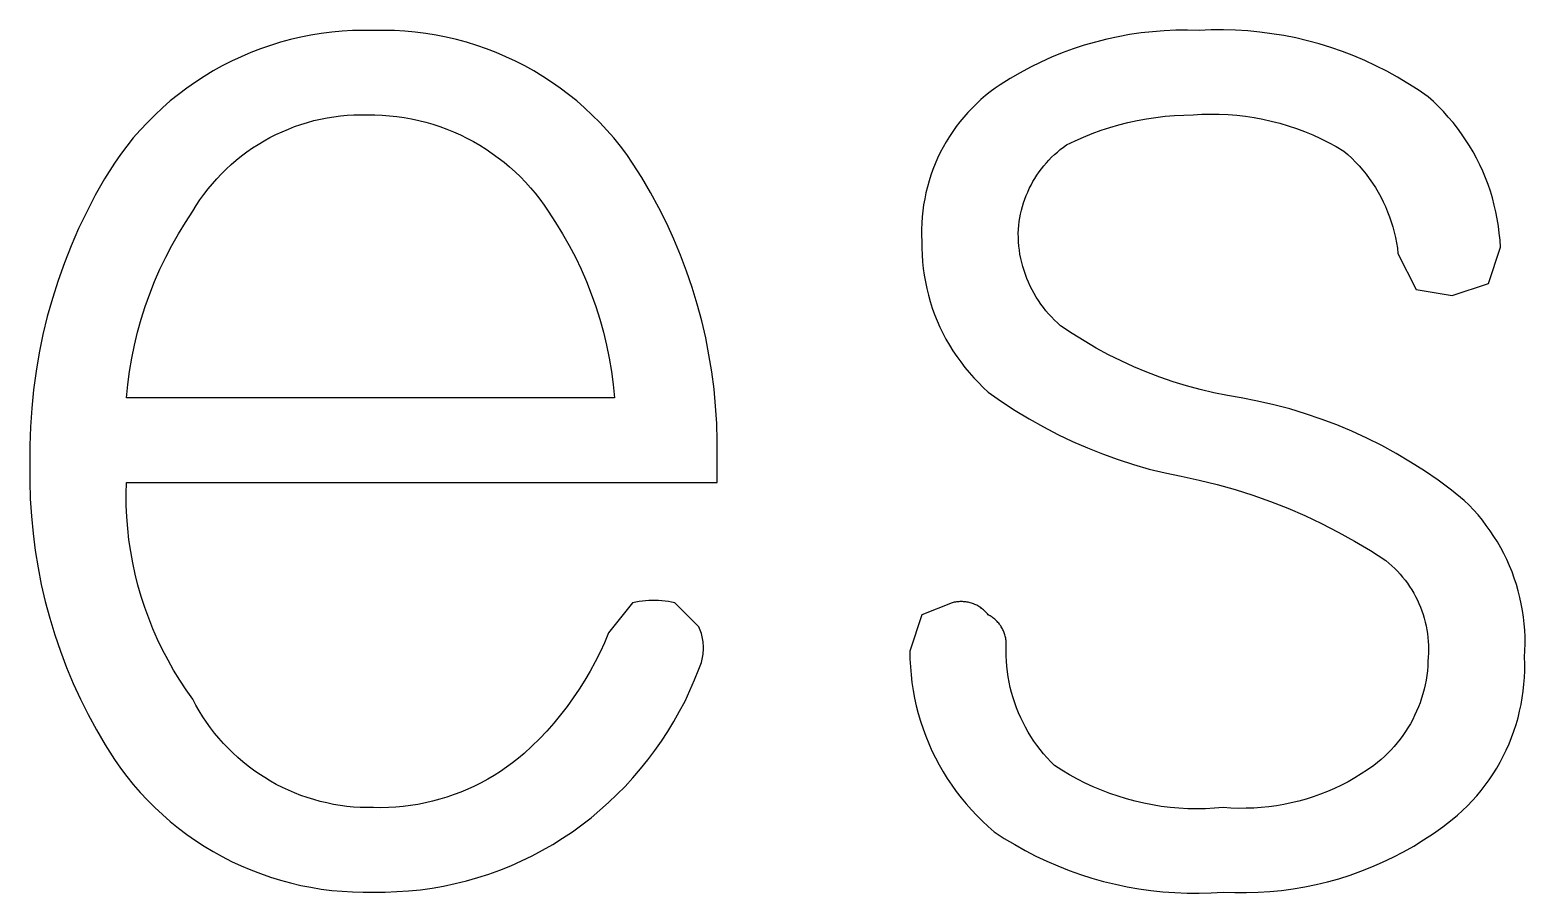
# Model space of a CAD drawing. Header units: millimetres. Extents: x 3033 to 5773, y 123 to 1487.
# Drawn here: x 5696.37 to 5709.16, y 359.56 to 366.95 of the extents above; entities that cross this region are included whole.
import ezdxf

# ---------------------------------------------------------------- set-up
doc = ezdxf.new("R2010")
doc.units = ezdxf.units.MM
doc.header["$MEASUREMENT"] = 0
doc.layers.add('TEX', color=70, linetype='Continuous')

msp = doc.modelspace()

# ---------------------------------------------------------------- linework, layer by layer
at = {"layer": 'TEX'}
for p, q in [((5698.951, 366.93), (5698.862, 366.919)), ((5699.04, 366.938), (5698.951, 366.93)), ((5699.129, 366.943), (5699.04, 366.938)), ((5699.219, 366.945), (5699.129, 366.943)), ((5699.309, 366.944), (5699.219, 366.945)), ((5699.398, 366.945), (5699.309, 366.944)), ((5699.488, 366.943), (5699.398, 366.945)), ((5699.577, 366.938), (5699.488, 366.943)), ((5699.666, 366.93), (5699.577, 366.938)), ((5699.755, 366.919), (5699.666, 366.93)), ((5705.874, 366.923), (5705.775, 366.909)), ((5705.973, 366.934), (5705.874, 366.923)), ((5706.072, 366.942), (5705.973, 366.934)), ((5706.171, 366.946), (5706.072, 366.942)), ((5706.271, 366.947), (5706.171, 366.946)), ((5706.37, 366.944), (5706.271, 366.947)), ((5706.474, 366.949), (5706.37, 366.944)), ((5706.578, 366.949), (5706.474, 366.949)), ((5706.682, 366.946), (5706.578, 366.949)), ((5706.786, 366.94), (5706.682, 366.946)), ((5706.889, 366.93), (5706.786, 366.94)), ((5706.992, 366.917), (5706.889, 366.93)), ((5698.426, 366.817), (5698.342, 366.787)), ((5698.512, 366.843), (5698.426, 366.817)), ((5698.598, 366.867), (5698.512, 366.843)), ((5698.686, 366.887), (5698.598, 366.867)), ((5698.773, 366.905), (5698.686, 366.887)), ((5698.862, 366.919), (5698.773, 366.905)), ((5699.844, 366.905), (5699.755, 366.919)), ((5699.931, 366.887), (5699.844, 366.905)), ((5700.019, 366.867), (5699.931, 366.887)), ((5700.105, 366.843), (5700.019, 366.867)), ((5700.191, 366.817), (5700.105, 366.843)), ((5700.275, 366.787), (5700.191, 366.817)), ((5705.388, 366.818), (5705.293, 366.786)), ((5705.484, 366.845), (5705.388, 366.818)), ((5705.58, 366.87), (5705.484, 366.845)), ((5705.677, 366.891), (5705.58, 366.87)), ((5705.775, 366.909), (5705.677, 366.891)), ((5707.095, 366.9), (5706.992, 366.917)), ((5707.197, 366.88), (5707.095, 366.9)), ((5707.298, 366.856), (5707.197, 366.88)), ((5707.398, 366.829), (5707.298, 366.856)), ((5707.498, 366.798), (5707.398, 366.829)), ((5707.596, 366.764), (5707.498, 366.798)), ((5698.095, 366.682), (5698.015, 366.641)), ((5698.176, 366.72), (5698.095, 366.682)), ((5698.258, 366.755), (5698.176, 366.72)), ((5698.342, 366.787), (5698.258, 366.755)), ((5700.359, 366.755), (5700.275, 366.787)), ((5700.441, 366.72), (5700.359, 366.755)), ((5700.522, 366.682), (5700.441, 366.72)), ((5700.602, 366.641), (5700.522, 366.682)), ((5705.017, 366.674), (5704.928, 366.63)), ((5705.108, 366.715), (5705.017, 366.674)), ((5705.2, 366.752), (5705.108, 366.715)), ((5705.293, 366.786), (5705.2, 366.752)), ((5707.693, 366.727), (5707.596, 366.764)), ((5707.789, 366.686), (5707.693, 366.727)), ((5707.883, 366.643), (5707.789, 366.686)), ((5697.86, 366.551), (5697.785, 366.503)), ((5697.937, 366.598), (5697.86, 366.551)), ((5698.015, 366.641), (5697.937, 366.598)), ((5700.68, 366.598), (5700.602, 366.641)), ((5700.757, 366.551), (5700.68, 366.598)), ((5700.832, 366.503), (5700.757, 366.551)), ((5704.84, 366.583), (5704.754, 366.533)), ((5704.928, 366.63), (5704.84, 366.583)), ((5707.976, 366.596), (5707.883, 366.643)), ((5708.067, 366.546), (5707.976, 366.596)), ((5708.156, 366.492), (5708.067, 366.546)), ((5697.712, 366.451), (5697.64, 366.397)), ((5697.785, 366.503), (5697.712, 366.451)), ((5700.906, 366.451), (5700.832, 366.503)), ((5700.977, 366.397), (5700.906, 366.451)), ((5704.584, 366.419), (5704.544, 366.387)), ((5704.626, 366.451), (5704.584, 366.419)), ((5704.669, 366.48), (5704.626, 366.451)), ((5704.754, 366.533), (5704.669, 366.48)), ((5708.244, 366.436), (5708.156, 366.492)), ((5708.329, 366.377), (5708.244, 366.436)), ((5697.57, 366.341), (5697.503, 366.282)), ((5697.64, 366.397), (5697.57, 366.341)), ((5701.047, 366.341), (5700.977, 366.397)), ((5701.114, 366.282), (5701.047, 366.341)), ((5704.466, 366.317), (5704.428, 366.281)), ((5704.504, 366.353), (5704.466, 366.317)), ((5704.544, 366.387), (5704.504, 366.353)), ((5708.375, 366.336), (5708.329, 366.377)), ((5708.419, 366.294), (5708.375, 366.336)), ((5708.461, 366.25), (5708.419, 366.294)), ((5697.374, 366.158), (5697.313, 366.092)), ((5697.437, 366.221), (5697.374, 366.158)), ((5697.503, 366.282), (5697.437, 366.221)), ((5698.688, 366.141), (5698.743, 366.158)), ((5698.743, 366.158), (5698.799, 366.173)), ((5698.799, 366.173), (5698.855, 366.186)), ((5698.855, 366.186), (5698.912, 366.197)), ((5698.912, 366.197), (5698.969, 366.206)), ((5698.969, 366.206), (5699.026, 366.213)), ((5699.026, 366.213), (5699.084, 366.219)), ((5699.084, 366.219), (5699.141, 366.222)), ((5699.141, 366.222), (5699.199, 366.223)), ((5699.199, 366.223), (5699.257, 366.223)), ((5699.257, 366.223), (5699.32, 366.222)), ((5699.32, 366.222), (5699.383, 366.22)), ((5699.383, 366.22), (5699.446, 366.215)), ((5699.446, 366.215), (5699.509, 366.208)), ((5699.509, 366.208), (5699.571, 366.199)), ((5699.571, 366.199), (5699.633, 366.188)), ((5699.633, 366.188), (5699.695, 366.175)), ((5699.695, 366.175), (5699.756, 366.16)), ((5699.756, 366.16), (5699.816, 366.142)), ((5701.18, 366.221), (5701.114, 366.282)), ((5701.243, 366.158), (5701.18, 366.221)), ((5701.304, 366.092), (5701.243, 366.158)), ((5704.325, 366.163), (5704.293, 366.122)), ((5704.358, 366.203), (5704.325, 366.163)), ((5704.392, 366.243), (5704.358, 366.203)), ((5704.428, 366.281), (5704.392, 366.243)), ((5705.685, 366.138), (5705.762, 366.157)), ((5705.762, 366.157), (5705.841, 366.175)), ((5705.841, 366.175), (5705.92, 366.189)), ((5705.92, 366.189), (5705.999, 366.201)), ((5705.999, 366.201), (5706.079, 366.211)), ((5706.079, 366.211), (5706.159, 366.217)), ((5706.159, 366.217), (5706.239, 366.221)), ((5706.239, 366.221), (5706.319, 366.223)), ((5706.319, 366.223), (5706.394, 366.227)), ((5706.394, 366.227), (5706.468, 366.229)), ((5706.468, 366.229), (5706.543, 366.228)), ((5706.543, 366.228), (5706.618, 366.225)), ((5706.618, 366.225), (5706.693, 366.219)), ((5706.693, 366.219), (5706.767, 366.21)), ((5706.767, 366.21), (5706.841, 366.199)), ((5706.841, 366.199), (5706.914, 366.186)), ((5706.914, 366.186), (5706.988, 366.169)), ((5706.988, 366.169), (5707.06, 366.151)), ((5708.502, 366.204), (5708.461, 366.25)), ((5708.542, 366.157), (5708.502, 366.204)), ((5708.579, 366.109), (5708.542, 366.157)), ((5697.313, 366.092), (5697.254, 366.025)), ((5698.372, 366), (5698.422, 366.028)), ((5698.422, 366.028), (5698.474, 366.054)), ((5698.474, 366.054), (5698.526, 366.078)), ((5698.526, 366.078), (5698.58, 366.101)), ((5698.58, 366.101), (5698.633, 366.122)), ((5698.633, 366.122), (5698.688, 366.141)), ((5699.816, 366.142), (5699.876, 366.122)), ((5699.876, 366.122), (5699.936, 366.101)), ((5699.936, 366.101), (5699.994, 366.077)), ((5699.994, 366.077), (5700.052, 366.051)), ((5700.052, 366.051), (5700.108, 366.024)), ((5701.363, 366.025), (5701.304, 366.092)), ((5704.234, 366.036), (5704.206, 365.991)), ((5704.263, 366.079), (5704.234, 366.036)), ((5704.293, 366.122), (5704.263, 366.079)), ((5705.309, 366), (5705.382, 366.032)), ((5705.382, 366.032), (5705.456, 366.062)), ((5705.456, 366.062), (5705.532, 366.09)), ((5705.532, 366.09), (5705.608, 366.115)), ((5705.608, 366.115), (5705.685, 366.138)), ((5707.06, 366.151), (5707.132, 366.129)), ((5707.132, 366.129), (5707.203, 366.106)), ((5707.203, 366.106), (5707.273, 366.08)), ((5707.273, 366.08), (5707.342, 366.051)), ((5707.342, 366.051), (5707.41, 366.02)), ((5708.616, 366.06), (5708.579, 366.109)), ((5708.65, 366.009), (5708.616, 366.06)), ((5697.198, 365.955), (5697.144, 365.884)), ((5697.254, 366.025), (5697.198, 365.955)), ((5698.18, 365.872), (5698.226, 365.906)), ((5698.226, 365.906), (5698.274, 365.939)), ((5698.274, 365.939), (5698.322, 365.97)), ((5698.322, 365.97), (5698.372, 366)), ((5700.108, 366.024), (5700.164, 365.994)), ((5700.164, 365.994), (5700.218, 365.962)), ((5700.218, 365.962), (5700.272, 365.929)), ((5700.272, 365.929), (5700.324, 365.893)), ((5701.42, 365.955), (5701.363, 366.025)), ((5701.474, 365.884), (5701.42, 365.955)), ((5704.156, 365.899), (5704.134, 365.852)), ((5704.181, 365.945), (5704.156, 365.899)), ((5704.206, 365.991), (5704.181, 365.945)), ((5705.133, 365.882), (5705.158, 365.904)), ((5705.158, 365.904), (5705.183, 365.925)), ((5705.183, 365.925), (5705.21, 365.946)), ((5705.21, 365.946), (5705.236, 365.965)), ((5705.236, 365.965), (5705.309, 366)), ((5707.41, 366.02), (5707.477, 365.987)), ((5707.477, 365.987), (5707.543, 365.951)), ((5707.543, 365.951), (5707.608, 365.913)), ((5707.608, 365.913), (5707.642, 365.883)), ((5708.683, 365.958), (5708.65, 366.009)), ((5708.714, 365.905), (5708.683, 365.958)), ((5708.743, 365.851), (5708.714, 365.905)), ((5697.092, 365.81), (5697.008, 365.674)), ((5697.144, 365.884), (5697.092, 365.81)), ((5698.049, 365.759), (5698.091, 365.798)), ((5698.091, 365.798), (5698.135, 365.835)), ((5698.135, 365.835), (5698.18, 365.872)), ((5700.324, 365.893), (5700.375, 365.856)), ((5700.375, 365.856), (5700.425, 365.818)), ((5700.425, 365.818), (5700.473, 365.777)), ((5700.473, 365.777), (5700.52, 365.735)), ((5701.525, 365.81), (5701.474, 365.884)), ((5701.604, 365.685), (5701.525, 365.81)), ((5704.113, 365.804), (5704.094, 365.756)), ((5704.134, 365.852), (5704.113, 365.804)), ((5705.022, 365.761), (5705.042, 365.786)), ((5705.042, 365.786), (5705.064, 365.812)), ((5705.064, 365.812), (5705.086, 365.836)), ((5705.086, 365.836), (5705.109, 365.86)), ((5705.109, 365.86), (5705.133, 365.882)), ((5707.642, 365.883), (5707.676, 365.851)), ((5707.676, 365.851), (5707.708, 365.818)), ((5707.708, 365.818), (5707.74, 365.785)), ((5707.74, 365.785), (5707.77, 365.75)), ((5708.771, 365.796), (5708.743, 365.851)), ((5708.796, 365.741), (5708.771, 365.796)), ((5697.008, 365.674), (5696.929, 365.535)), ((5697.93, 365.633), (5697.968, 365.676)), ((5697.968, 365.676), (5698.008, 365.718)), ((5698.008, 365.718), (5698.049, 365.759)), ((5700.52, 365.735), (5700.565, 365.691)), ((5700.565, 365.691), (5700.609, 365.646)), ((5700.609, 365.646), (5700.651, 365.599)), ((5701.679, 365.557), (5701.604, 365.685)), ((5704.06, 365.657), (5704.046, 365.606)), ((5704.076, 365.706), (5704.06, 365.657)), ((5704.094, 365.756), (5704.076, 365.706)), ((5704.933, 365.622), (5704.949, 365.651)), ((5704.949, 365.651), (5704.965, 365.679)), ((5704.965, 365.679), (5704.983, 365.707)), ((5704.983, 365.707), (5705.002, 365.734)), ((5705.002, 365.734), (5705.022, 365.761)), ((5707.77, 365.75), (5707.799, 365.714)), ((5707.799, 365.714), (5707.826, 365.677)), ((5707.826, 365.677), (5707.853, 365.639)), ((5708.82, 365.684), (5708.796, 365.741)), ((5708.842, 365.627), (5708.82, 365.684)), ((5696.929, 365.535), (5696.855, 365.394)), ((5697.824, 365.495), (5697.858, 365.542)), ((5697.858, 365.542), (5697.893, 365.588)), ((5697.893, 365.588), (5697.93, 365.633)), ((5700.651, 365.599), (5700.692, 365.551)), ((5700.692, 365.551), (5700.731, 365.501)), ((5701.75, 365.427), (5701.679, 365.557)), ((5704.034, 365.555), (5704.023, 365.504)), ((5704.046, 365.606), (5704.034, 365.555)), ((5704.879, 365.501), (5704.891, 365.532)), ((5704.891, 365.532), (5704.904, 365.562)), ((5704.904, 365.562), (5704.918, 365.592)), ((5704.918, 365.592), (5704.933, 365.622)), ((5707.853, 365.639), (5707.878, 365.6)), ((5707.878, 365.6), (5707.902, 365.56)), ((5707.902, 365.56), (5707.924, 365.52)), ((5707.924, 365.52), (5707.945, 365.479)), ((5708.862, 365.569), (5708.842, 365.627)), ((5708.879, 365.511), (5708.862, 365.569)), ((5696.855, 365.394), (5696.786, 365.25)), ((5697.699, 365.302), (5697.762, 365.398)), ((5697.762, 365.398), (5697.792, 365.447)), ((5697.792, 365.447), (5697.824, 365.495)), ((5700.731, 365.501), (5700.768, 365.45)), ((5700.768, 365.45), (5700.803, 365.398)), ((5700.803, 365.398), (5700.866, 365.302)), ((5701.816, 365.294), (5701.75, 365.427)), ((5704.007, 365.401), (5704.002, 365.349)), ((5704.014, 365.453), (5704.007, 365.401)), ((5704.023, 365.504), (5704.014, 365.453)), ((5704.843, 365.374), (5704.85, 365.406)), ((5704.85, 365.406), (5704.859, 365.438)), ((5704.859, 365.438), (5704.868, 365.47)), ((5704.868, 365.47), (5704.879, 365.501)), ((5707.945, 365.479), (5707.964, 365.437)), ((5707.964, 365.437), (5707.982, 365.394)), ((5707.982, 365.394), (5707.999, 365.351)), ((5708.895, 365.451), (5708.879, 365.511)), ((5708.909, 365.392), (5708.895, 365.451)), ((5708.921, 365.332), (5708.909, 365.392)), ((5697.64, 365.205), (5697.699, 365.302)), ((5700.866, 365.302), (5700.926, 365.205)), ((5701.877, 365.159), (5701.816, 365.294)), ((5703.999, 365.297), (5703.997, 365.245)), ((5704.002, 365.349), (5703.999, 365.297)), ((5704.824, 365.243), (5704.827, 365.276)), ((5704.827, 365.276), (5704.831, 365.309)), ((5704.831, 365.309), (5704.836, 365.342)), ((5704.836, 365.342), (5704.843, 365.374)), ((5707.999, 365.351), (5708.014, 365.308)), ((5708.014, 365.308), (5708.027, 365.263)), ((5708.027, 365.263), (5708.039, 365.219)), ((5708.931, 365.271), (5708.921, 365.332)), ((5708.938, 365.211), (5708.931, 365.271)), ((5696.786, 365.25), (5696.722, 365.103)), ((5697.583, 365.105), (5697.64, 365.205)), ((5700.926, 365.205), (5700.982, 365.105)), ((5701.934, 365.023), (5701.877, 365.159)), ((5703.997, 365.245), (5703.997, 365.192)), ((5703.997, 365.192), (5703.999, 365.14)), ((5703.999, 365.14), (5703.999, 365.082)), ((5704.823, 365.207), (5704.824, 365.243)), ((5704.824, 365.172), (5704.823, 365.207)), ((5704.826, 365.136), (5704.824, 365.172)), ((5704.829, 365.1), (5704.826, 365.136)), ((5708.039, 365.219), (5708.05, 365.174)), ((5708.05, 365.174), (5708.058, 365.128)), ((5708.944, 365.15), (5708.938, 365.211)), ((5708.948, 365.089), (5708.944, 365.15)), ((5696.722, 365.103), (5696.664, 364.955)), ((5697.482, 364.901), (5697.531, 365.004)), ((5697.531, 365.004), (5697.583, 365.105)), ((5700.982, 365.105), (5701.035, 365.004)), ((5701.035, 365.004), (5701.084, 364.901)), ((5701.987, 364.884), (5701.934, 365.023)), ((5703.999, 365.082), (5704.001, 365.024)), ((5704.001, 365.024), (5704.005, 364.966)), ((5704.833, 365.065), (5704.829, 365.1)), ((5704.838, 365.029), (5704.833, 365.065)), ((5704.845, 364.994), (5704.838, 365.029)), ((5708.058, 365.128), (5708.066, 365.083)), ((5708.066, 365.083), (5708.071, 365.037)), ((5708.071, 365.037), (5708.226, 364.728)), ((5708.845, 364.779), (5708.948, 365.089)), ((5696.664, 364.955), (5696.61, 364.804)), ((5697.436, 364.796), (5697.482, 364.901)), ((5701.084, 364.901), (5701.13, 364.796)), ((5702.035, 364.744), (5701.987, 364.884)), ((5704.005, 364.966), (5704.011, 364.908)), ((5704.011, 364.908), (5704.019, 364.851)), ((5704.853, 364.959), (5704.845, 364.994)), ((5704.862, 364.925), (5704.853, 364.959)), ((5704.873, 364.89), (5704.862, 364.925)), ((5704.884, 364.856), (5704.873, 364.89)), ((5696.61, 364.804), (5696.562, 364.652)), ((5697.394, 364.69), (5697.436, 364.796)), ((5701.13, 364.796), (5701.171, 364.69)), ((5704.019, 364.851), (5704.029, 364.793)), ((5704.029, 364.793), (5704.041, 364.736)), ((5704.897, 364.823), (5704.884, 364.856)), ((5704.91, 364.79), (5704.897, 364.823)), ((5704.925, 364.757), (5704.91, 364.79)), ((5704.941, 364.725), (5704.925, 364.757)), ((5708.535, 364.676), (5708.845, 364.779)), ((5696.562, 364.652), (5696.518, 364.498)), ((5697.356, 364.582), (5697.394, 364.69)), ((5701.171, 364.69), (5701.21, 364.582)), ((5702.078, 364.602), (5702.035, 364.744)), ((5704.041, 364.736), (5704.055, 364.68)), ((5704.055, 364.68), (5704.07, 364.624)), ((5704.07, 364.624), (5704.088, 364.569)), ((5704.958, 364.694), (5704.941, 364.725)), ((5704.977, 364.663), (5704.958, 364.694)), ((5704.996, 364.633), (5704.977, 364.663)), ((5705.016, 364.603), (5704.996, 364.633)), ((5708.226, 364.728), (5708.535, 364.676)), ((5696.518, 364.498), (5696.481, 364.343)), ((5697.321, 364.473), (5697.356, 364.582)), ((5701.21, 364.582), (5701.244, 364.473)), ((5702.116, 364.459), (5702.078, 364.602)), ((5704.088, 364.569), (5704.108, 364.514)), ((5704.108, 364.514), (5704.129, 364.46)), ((5705.038, 364.574), (5705.016, 364.603)), ((5705.06, 364.546), (5705.038, 364.574)), ((5705.083, 364.519), (5705.06, 364.546)), ((5705.107, 364.493), (5705.083, 364.519)), ((5705.132, 364.467), (5705.107, 364.493)), ((5697.291, 364.363), (5697.321, 364.473)), ((5701.244, 364.473), (5701.275, 364.363)), ((5702.15, 364.315), (5702.116, 364.459)), ((5704.129, 364.46), (5704.153, 364.407)), ((5704.153, 364.407), (5704.178, 364.354)), ((5705.158, 364.442), (5705.132, 364.467)), ((5705.185, 364.418), (5705.158, 364.442)), ((5705.284, 364.351), (5705.185, 364.418)), ((5696.481, 364.343), (5696.448, 364.187)), ((5697.241, 364.14), (5697.264, 364.252)), ((5697.264, 364.252), (5697.291, 364.363)), ((5701.275, 364.363), (5701.302, 364.252)), ((5701.302, 364.252), (5701.325, 364.14)), ((5702.178, 364.169), (5702.15, 364.315)), ((5704.178, 364.354), (5704.205, 364.303)), ((5704.205, 364.303), (5704.234, 364.253)), ((5704.234, 364.253), (5704.264, 364.203)), ((5705.386, 364.288), (5705.284, 364.351)), ((5705.49, 364.227), (5705.386, 364.288)), ((5696.448, 364.187), (5696.422, 364.029)), ((5697.222, 364.027), (5697.241, 364.14)), ((5701.325, 364.14), (5701.344, 364.027)), ((5702.202, 364.023), (5702.178, 364.169)), ((5704.264, 364.203), (5704.297, 364.155)), ((5704.297, 364.155), (5704.331, 364.108)), ((5705.595, 364.17), (5705.49, 364.227)), ((5705.703, 364.117), (5705.595, 364.17)), ((5705.812, 364.067), (5705.703, 364.117)), ((5696.422, 364.029), (5696.4, 363.871)), ((5697.206, 363.914), (5697.222, 364.027)), ((5701.344, 364.027), (5701.359, 363.914)), ((5702.221, 363.876), (5702.202, 364.023)), ((5704.331, 364.108), (5704.366, 364.062)), ((5704.366, 364.062), (5704.403, 364.017)), ((5704.403, 364.017), (5704.442, 363.973)), ((5705.923, 364.02), (5705.812, 364.067)), ((5706.035, 363.978), (5705.923, 364.02)), ((5696.4, 363.871), (5696.385, 363.712)), ((5697.195, 363.8), (5697.206, 363.914)), ((5701.359, 363.914), (5701.37, 363.8)), ((5702.235, 363.729), (5702.221, 363.876)), ((5704.442, 363.973), (5704.482, 363.931)), ((5704.482, 363.931), (5704.523, 363.891)), ((5704.523, 363.891), (5704.566, 363.851)), ((5706.148, 363.939), (5706.035, 363.978)), ((5706.263, 363.903), (5706.148, 363.939)), ((5706.379, 363.872), (5706.263, 363.903)), ((5706.495, 363.844), (5706.379, 363.872)), ((5701.37, 363.8), (5697.195, 363.8)), ((5702.244, 363.581), (5702.235, 363.729)), ((5704.566, 363.851), (5704.68, 363.771)), ((5704.68, 363.771), (5704.797, 363.694)), ((5706.613, 363.82), (5706.495, 363.844)), ((5706.731, 363.8), (5706.613, 363.82)), ((5706.87, 363.773), (5706.731, 363.8)), ((5707.008, 363.742), (5706.87, 363.773)), ((5707.145, 363.706), (5707.008, 363.742)), ((5696.385, 363.712), (5696.374, 363.552)), ((5704.797, 363.694), (5704.916, 363.622)), ((5704.916, 363.622), (5705.038, 363.553)), ((5707.28, 363.665), (5707.145, 363.706)), ((5707.414, 363.619), (5707.28, 363.665)), ((5707.547, 363.569), (5707.414, 363.619)), ((5696.374, 363.552), (5696.37, 363.393)), ((5702.248, 363.433), (5702.244, 363.581)), ((5705.038, 363.553), (5705.162, 363.488)), ((5705.162, 363.488), (5705.287, 363.428)), ((5707.677, 363.515), (5707.547, 363.569)), ((5707.806, 363.455), (5707.677, 363.515)), ((5696.37, 363.393), (5696.37, 363.233)), ((5702.247, 363.284), (5702.248, 363.433)), ((5705.287, 363.428), (5705.415, 363.372)), ((5705.415, 363.372), (5705.545, 363.321)), ((5707.932, 363.392), (5707.806, 363.455)), ((5708.056, 363.324), (5707.932, 363.392)), ((5696.37, 363.233), (5696.369, 363.085)), ((5702.247, 363.078), (5702.247, 363.284)), ((5705.545, 363.321), (5705.677, 363.273)), ((5705.677, 363.273), (5705.809, 363.231)), ((5705.809, 363.231), (5705.944, 363.192)), ((5708.178, 363.252), (5708.056, 363.324)), ((5708.297, 363.176), (5708.178, 363.252)), ((5705.944, 363.192), (5706.079, 363.159)), ((5706.079, 363.159), (5706.216, 363.13)), ((5706.216, 363.13), (5706.371, 363.097)), ((5706.371, 363.097), (5706.526, 363.059)), ((5708.414, 363.096), (5708.297, 363.176)), ((5708.528, 363.012), (5708.414, 363.096)), ((5696.369, 363.085), (5696.373, 362.937)), ((5697.193, 362.979), (5697.195, 363.078)), ((5697.194, 362.881), (5697.193, 362.979)), ((5697.195, 363.078), (5702.247, 363.078)), ((5706.526, 363.059), (5706.679, 363.016)), ((5706.679, 363.016), (5706.83, 362.968)), ((5706.83, 362.968), (5706.98, 362.914)), ((5708.638, 362.924), (5708.528, 363.012)), ((5696.373, 362.937), (5696.382, 362.789)), ((5697.199, 362.782), (5697.194, 362.881)), ((5706.98, 362.914), (5707.128, 362.856)), ((5707.128, 362.856), (5707.274, 362.793)), ((5708.679, 362.884), (5708.638, 362.924)), ((5708.718, 362.842), (5708.679, 362.884)), ((5708.756, 362.799), (5708.718, 362.842)), ((5696.382, 362.789), (5696.396, 362.641)), ((5697.206, 362.683), (5697.199, 362.782)), ((5707.274, 362.793), (5707.418, 362.726)), ((5707.418, 362.726), (5707.559, 362.653)), ((5708.793, 362.755), (5708.756, 362.799)), ((5708.827, 362.71), (5708.793, 362.755)), ((5708.861, 362.664), (5708.827, 362.71)), ((5696.396, 362.641), (5696.415, 362.494)), ((5697.217, 362.585), (5697.206, 362.683)), ((5697.232, 362.487), (5697.217, 362.585)), ((5707.559, 362.653), (5707.698, 362.576)), ((5707.698, 362.576), (5707.835, 362.494)), ((5708.892, 362.616), (5708.861, 362.664)), ((5708.922, 362.568), (5708.892, 362.616)), ((5696.415, 362.494), (5696.439, 362.348)), ((5697.249, 362.39), (5697.232, 362.487)), ((5707.835, 362.494), (5707.968, 362.408)), ((5708.951, 362.518), (5708.922, 362.568)), ((5708.977, 362.468), (5708.951, 362.518)), ((5709.002, 362.417), (5708.977, 362.468)), ((5696.439, 362.348), (5696.467, 362.203)), ((5697.27, 362.293), (5697.249, 362.39)), ((5707.968, 362.408), (5707.994, 362.387)), ((5707.994, 362.387), (5708.019, 362.365)), ((5708.019, 362.365), (5708.044, 362.342)), ((5708.044, 362.342), (5708.067, 362.318)), ((5708.067, 362.318), (5708.09, 362.293)), ((5709.026, 362.364), (5709.002, 362.417)), ((5709.047, 362.312), (5709.026, 362.364)), ((5696.467, 362.203), (5696.501, 362.058)), ((5697.294, 362.197), (5697.27, 362.293)), ((5697.322, 362.102), (5697.294, 362.197)), ((5708.09, 362.293), (5708.111, 362.268)), ((5708.111, 362.268), (5708.132, 362.242)), ((5708.132, 362.242), (5708.152, 362.215)), ((5708.152, 362.215), (5708.171, 362.187)), ((5709.066, 362.258), (5709.047, 362.312)), ((5709.084, 362.204), (5709.066, 362.258)), ((5709.1, 362.149), (5709.084, 362.204)), ((5697.352, 362.008), (5697.322, 362.102)), ((5701.636, 362.064), (5701.608, 362.061)), ((5701.664, 362.066), (5701.636, 362.064)), ((5701.691, 362.067), (5701.664, 362.066)), ((5701.719, 362.067), (5701.691, 362.067)), ((5701.747, 362.066), (5701.719, 362.067)), ((5701.775, 362.064), (5701.747, 362.066)), ((5701.803, 362.061), (5701.775, 362.064)), ((5708.171, 362.187), (5708.189, 362.159)), ((5708.189, 362.159), (5708.206, 362.13)), ((5708.206, 362.13), (5708.222, 362.101)), ((5708.222, 362.101), (5708.237, 362.071)), ((5708.237, 362.071), (5708.251, 362.041)), ((5709.114, 362.094), (5709.1, 362.149)), ((5709.126, 362.038), (5709.114, 362.094)), ((5696.501, 362.058), (5696.539, 361.915)), ((5697.386, 361.915), (5697.352, 362.008)), ((5701.525, 362.047), (5701.319, 361.79)), ((5701.552, 362.053), (5701.525, 362.047)), ((5701.58, 362.058), (5701.552, 362.053)), ((5701.608, 362.061), (5701.58, 362.058)), ((5701.831, 362.058), (5701.803, 362.061)), ((5701.858, 362.053), (5701.831, 362.058)), ((5701.886, 362.047), (5701.858, 362.053)), ((5702.092, 361.841), (5701.886, 362.047)), ((5703.999, 361.944), (5703.896, 361.635)), ((5704.257, 362.047), (5703.999, 361.944)), ((5704.267, 362.05), (5704.257, 362.047)), ((5704.276, 362.052), (5704.267, 362.05)), ((5704.286, 362.054), (5704.276, 362.052)), ((5704.296, 362.055), (5704.286, 362.054)), ((5704.305, 362.057), (5704.296, 362.055)), ((5704.315, 362.057), (5704.305, 362.057)), ((5704.325, 362.058), (5704.315, 362.057)), ((5704.335, 362.058), (5704.325, 362.058)), ((5704.345, 362.058), (5704.335, 362.058)), ((5704.355, 362.057), (5704.345, 362.058)), ((5704.365, 362.057), (5704.355, 362.057)), ((5704.375, 362.055), (5704.365, 362.057)), ((5704.384, 362.054), (5704.375, 362.055)), ((5704.394, 362.052), (5704.384, 362.054)), ((5704.404, 362.05), (5704.394, 362.052)), ((5704.413, 362.047), (5704.404, 362.05)), ((5704.423, 362.045), (5704.413, 362.047)), ((5704.432, 362.042), (5704.423, 362.045)), ((5704.441, 362.038), (5704.432, 362.042)), ((5704.451, 362.034), (5704.441, 362.038)), ((5704.46, 362.03), (5704.451, 362.034)), ((5704.468, 362.026), (5704.46, 362.03)), ((5704.477, 362.021), (5704.468, 362.026)), ((5704.486, 362.016), (5704.477, 362.021)), ((5704.494, 362.011), (5704.486, 362.016)), ((5704.502, 362.006), (5704.494, 362.011)), ((5704.51, 362), (5704.502, 362.006)), ((5704.518, 361.994), (5704.51, 362)), ((5704.526, 361.987), (5704.518, 361.994)), ((5704.533, 361.981), (5704.526, 361.987)), ((5704.54, 361.974), (5704.533, 361.981)), ((5704.547, 361.967), (5704.54, 361.974)), ((5704.554, 361.96), (5704.547, 361.967)), ((5704.56, 361.952), (5704.554, 361.96)), ((5704.566, 361.944), (5704.56, 361.952)), ((5704.575, 361.94), (5704.566, 361.944)), ((5704.583, 361.935), (5704.575, 361.94)), ((5704.591, 361.93), (5704.583, 361.935)), ((5708.251, 362.041), (5708.264, 362.01)), ((5708.264, 362.01), (5708.276, 361.978)), ((5708.276, 361.978), (5708.287, 361.947)), ((5708.287, 361.947), (5708.296, 361.915)), ((5709.136, 361.982), (5709.126, 362.038)), ((5709.145, 361.925), (5709.136, 361.982)), ((5696.539, 361.915), (5696.582, 361.773)), ((5697.422, 361.824), (5697.386, 361.915)), ((5697.462, 361.733), (5697.422, 361.824)), ((5702.098, 361.827), (5702.092, 361.841)), ((5702.103, 361.814), (5702.098, 361.827)), ((5702.108, 361.8), (5702.103, 361.814)), ((5704.599, 361.925), (5704.591, 361.93)), ((5704.607, 361.919), (5704.599, 361.925)), ((5704.615, 361.913), (5704.607, 361.919)), ((5704.622, 361.907), (5704.615, 361.913)), ((5704.629, 361.901), (5704.622, 361.907)), ((5704.636, 361.894), (5704.629, 361.901)), ((5704.643, 361.887), (5704.636, 361.894)), ((5704.649, 361.88), (5704.643, 361.887)), ((5704.656, 361.873), (5704.649, 361.88)), ((5704.662, 361.865), (5704.656, 361.873)), ((5704.667, 361.858), (5704.662, 361.865)), ((5704.673, 361.85), (5704.667, 361.858)), ((5704.678, 361.842), (5704.673, 361.85)), ((5704.683, 361.833), (5704.678, 361.842)), ((5704.688, 361.825), (5704.683, 361.833)), ((5704.692, 361.816), (5704.688, 361.825)), ((5704.696, 361.808), (5704.692, 361.816)), ((5704.7, 361.799), (5704.696, 361.808)), ((5708.296, 361.915), (5708.305, 361.882)), ((5708.305, 361.882), (5708.312, 361.85)), ((5708.312, 361.85), (5708.318, 361.817)), ((5708.318, 361.817), (5708.323, 361.784)), ((5709.151, 361.868), (5709.145, 361.925)), ((5709.156, 361.812), (5709.151, 361.868)), ((5709.158, 361.755), (5709.156, 361.812)), ((5696.582, 361.773), (5696.63, 361.633)), ((5697.505, 361.644), (5697.462, 361.733)), ((5701.284, 361.706), (5701.246, 361.624)), ((5701.319, 361.79), (5701.284, 361.706)), ((5702.113, 361.785), (5702.108, 361.8)), ((5702.117, 361.771), (5702.113, 361.785)), ((5702.12, 361.757), (5702.117, 361.771)), ((5702.123, 361.742), (5702.12, 361.757)), ((5702.126, 361.727), (5702.123, 361.742)), ((5702.128, 361.713), (5702.126, 361.727)), ((5702.129, 361.698), (5702.128, 361.713)), ((5702.13, 361.683), (5702.129, 361.698)), ((5702.131, 361.668), (5702.13, 361.683)), ((5704.703, 361.79), (5704.7, 361.799)), ((5704.707, 361.781), (5704.703, 361.79)), ((5704.709, 361.772), (5704.707, 361.781)), ((5704.712, 361.763), (5704.709, 361.772)), ((5704.714, 361.753), (5704.712, 361.763)), ((5704.716, 361.744), (5704.714, 361.753)), ((5704.718, 361.734), (5704.716, 361.744)), ((5704.719, 361.725), (5704.718, 361.734)), ((5704.72, 361.715), (5704.719, 361.725)), ((5704.721, 361.706), (5704.72, 361.715)), ((5704.72, 361.641), (5704.721, 361.687)), ((5704.721, 361.696), (5704.721, 361.706)), ((5704.721, 361.687), (5704.721, 361.696)), ((5708.323, 361.784), (5708.327, 361.751)), ((5708.327, 361.751), (5708.33, 361.717)), ((5708.33, 361.717), (5708.331, 361.684)), ((5708.331, 361.684), (5708.332, 361.65)), ((5709.157, 361.64), (5709.159, 361.697)), ((5709.159, 361.697), (5709.158, 361.755)), ((5696.63, 361.633), (5696.683, 361.495)), ((5697.551, 361.556), (5697.505, 361.644)), ((5697.599, 361.47), (5697.551, 361.556)), ((5701.246, 361.624), (5701.205, 361.543)), ((5702.117, 361.55), (5702.12, 361.565)), ((5702.12, 361.565), (5702.123, 361.579)), ((5702.123, 361.579), (5702.126, 361.594)), ((5702.126, 361.594), (5702.128, 361.609)), ((5702.128, 361.609), (5702.129, 361.624)), ((5702.129, 361.624), (5702.13, 361.638)), ((5702.13, 361.638), (5702.131, 361.653)), ((5702.131, 361.653), (5702.131, 361.668)), ((5703.896, 361.635), (5703.897, 361.567)), ((5703.897, 361.567), (5703.901, 361.5)), ((5704.72, 361.595), (5704.72, 361.641)), ((5704.722, 361.549), (5704.72, 361.595)), ((5708.329, 361.583), (5708.328, 361.544)), ((5708.331, 361.617), (5708.329, 361.583)), ((5708.332, 361.65), (5708.331, 361.617)), ((5709.154, 361.583), (5709.157, 361.64)), ((5709.156, 361.525), (5709.154, 361.583)), ((5696.683, 361.495), (5696.74, 361.358)), ((5697.651, 361.386), (5697.599, 361.47)), ((5701.162, 361.463), (5701.116, 361.385)), ((5701.205, 361.543), (5701.162, 361.463)), ((5702.055, 361.388), (5702.092, 361.48)), ((5702.092, 361.48), (5702.098, 361.494)), ((5702.098, 361.494), (5702.103, 361.508)), ((5702.103, 361.508), (5702.108, 361.522)), ((5702.108, 361.522), (5702.113, 361.536)), ((5702.113, 361.536), (5702.117, 361.55)), ((5703.901, 361.5), (5703.906, 361.432)), ((5703.906, 361.432), (5703.914, 361.365)), ((5704.726, 361.504), (5704.722, 361.549)), ((5704.731, 361.458), (5704.726, 361.504)), ((5704.737, 361.413), (5704.731, 361.458)), ((5708.318, 361.425), (5708.311, 361.385)), ((5708.323, 361.464), (5708.318, 361.425)), ((5708.326, 361.504), (5708.323, 361.464)), ((5708.328, 361.544), (5708.326, 361.504)), ((5709.153, 361.408), (5709.155, 361.466)), ((5709.155, 361.466), (5709.156, 361.525)), ((5696.74, 361.358), (5696.801, 361.223)), ((5697.705, 361.303), (5697.651, 361.386)), ((5697.762, 361.223), (5697.705, 361.303)), ((5701.068, 361.308), (5701.017, 361.233)), ((5701.116, 361.385), (5701.068, 361.308)), ((5701.973, 361.207), (5702.015, 361.297)), ((5702.015, 361.297), (5702.055, 361.388)), ((5703.914, 361.365), (5703.924, 361.298)), ((5703.924, 361.298), (5703.937, 361.231)), ((5704.745, 361.368), (5704.737, 361.413)), ((5704.755, 361.323), (5704.745, 361.368)), ((5704.766, 361.279), (5704.755, 361.323)), ((5708.295, 361.308), (5708.285, 361.269)), ((5708.304, 361.346), (5708.295, 361.308)), ((5708.311, 361.385), (5708.304, 361.346)), ((5709.143, 361.291), (5709.149, 361.35)), ((5709.149, 361.35), (5709.153, 361.408)), ((5696.801, 361.223), (5696.868, 361.091)), ((5697.789, 361.172), (5697.762, 361.223)), ((5697.818, 361.122), (5697.789, 361.172)), ((5701.017, 361.233), (5700.964, 361.159)), ((5701.927, 361.119), (5701.973, 361.207)), ((5703.937, 361.231), (5703.951, 361.165)), ((5704.779, 361.235), (5704.766, 361.279)), ((5704.793, 361.191), (5704.779, 361.235)), ((5704.808, 361.148), (5704.793, 361.191)), ((5708.26, 361.193), (5708.246, 361.156)), ((5708.273, 361.231), (5708.26, 361.193)), ((5708.285, 361.269), (5708.273, 361.231)), ((5709.112, 361.119), (5709.124, 361.176)), ((5709.124, 361.176), (5709.134, 361.234)), ((5709.134, 361.234), (5709.143, 361.291)), ((5696.868, 361.091), (5696.938, 360.96)), ((5697.848, 361.073), (5697.818, 361.122)), ((5697.88, 361.025), (5697.848, 361.073)), ((5700.908, 361.088), (5700.85, 361.018)), ((5700.964, 361.159), (5700.908, 361.088)), ((5701.878, 361.032), (5701.927, 361.119)), ((5703.951, 361.165), (5703.968, 361.099)), ((5703.968, 361.099), (5703.987, 361.034)), ((5704.825, 361.106), (5704.808, 361.148)), ((5704.844, 361.064), (5704.825, 361.106)), ((5704.864, 361.023), (5704.844, 361.064)), ((5708.197, 361.048), (5708.178, 361.013)), ((5708.214, 361.083), (5708.197, 361.048)), ((5708.231, 361.119), (5708.214, 361.083)), ((5708.246, 361.156), (5708.231, 361.119)), ((5709.081, 361.006), (5709.098, 361.062)), ((5709.098, 361.062), (5709.112, 361.119)), ((5696.938, 360.96), (5697.013, 360.832)), ((5697.914, 360.978), (5697.88, 361.025)), ((5697.949, 360.933), (5697.914, 360.978)), ((5697.986, 360.888), (5697.949, 360.933)), ((5700.79, 360.95), (5700.728, 360.884)), ((5700.85, 361.018), (5700.79, 360.95)), ((5701.772, 360.864), (5701.827, 360.947)), ((5701.827, 360.947), (5701.878, 361.032)), ((5703.987, 361.034), (5704.009, 360.97)), ((5704.009, 360.97), (5704.032, 360.906)), ((5704.885, 360.982), (5704.864, 361.023)), ((5704.907, 360.942), (5704.885, 360.982)), ((5704.931, 360.903), (5704.907, 360.942)), ((5708.114, 360.912), (5708.09, 360.88)), ((5708.136, 360.945), (5708.114, 360.912)), ((5708.157, 360.978), (5708.136, 360.945)), ((5708.178, 361.013), (5708.157, 360.978)), ((5709.043, 360.895), (5709.063, 360.95)), ((5709.063, 360.95), (5709.081, 361.006)), ((5697.013, 360.832), (5697.092, 360.707)), ((5698.024, 360.845), (5697.986, 360.888)), ((5698.064, 360.804), (5698.024, 360.845)), ((5698.105, 360.763), (5698.064, 360.804)), ((5700.664, 360.82), (5700.597, 360.759)), ((5700.728, 360.884), (5700.664, 360.82)), ((5701.715, 360.783), (5701.772, 360.864)), ((5704.032, 360.906), (5704.058, 360.843)), ((5704.058, 360.843), (5704.085, 360.782)), ((5704.956, 360.865), (5704.931, 360.903)), ((5704.983, 360.828), (5704.956, 360.865)), ((5705.011, 360.791), (5704.983, 360.828)), ((5705.04, 360.756), (5705.011, 360.791)), ((5708.013, 360.789), (5707.985, 360.76)), ((5708.04, 360.818), (5708.013, 360.789)), ((5708.065, 360.849), (5708.04, 360.818)), ((5708.09, 360.88), (5708.065, 360.849)), ((5708.972, 360.735), (5708.998, 360.788)), ((5708.998, 360.788), (5709.021, 360.841)), ((5709.021, 360.841), (5709.043, 360.895)), ((5697.092, 360.707), (5697.144, 360.634)), ((5698.147, 360.724), (5698.105, 360.763)), ((5698.191, 360.687), (5698.147, 360.724)), ((5698.236, 360.651), (5698.191, 360.687)), ((5700.498, 360.678), (5700.447, 360.641)), ((5700.548, 360.718), (5700.498, 360.678)), ((5700.597, 360.759), (5700.548, 360.718)), ((5701.593, 360.626), (5701.655, 360.703)), ((5701.655, 360.703), (5701.715, 360.783)), ((5704.085, 360.782), (5704.115, 360.721)), ((5704.115, 360.721), (5704.147, 360.661)), ((5704.147, 360.661), (5704.18, 360.602)), ((5705.07, 360.721), (5705.04, 360.756)), ((5705.101, 360.688), (5705.07, 360.721)), ((5705.133, 360.656), (5705.101, 360.688)), ((5705.197, 360.615), (5705.133, 360.656)), ((5707.865, 360.656), (5707.812, 360.618)), ((5707.897, 360.68), (5707.865, 360.656)), ((5707.927, 360.706), (5707.897, 360.68)), ((5707.957, 360.732), (5707.927, 360.706)), ((5707.985, 360.76), (5707.957, 360.732)), ((5708.916, 360.632), (5708.945, 360.683)), ((5708.945, 360.683), (5708.972, 360.735)), ((5697.144, 360.634), (5697.198, 360.562)), ((5697.198, 360.562), (5697.254, 360.493)), ((5698.282, 360.616), (5698.236, 360.651)), ((5698.329, 360.583), (5698.282, 360.616)), ((5698.378, 360.552), (5698.329, 360.583)), ((5698.427, 360.522), (5698.378, 360.552)), ((5700.286, 360.538), (5700.23, 360.508)), ((5700.341, 360.57), (5700.286, 360.538)), ((5700.394, 360.605), (5700.341, 360.57)), ((5700.447, 360.641), (5700.394, 360.605)), ((5701.461, 360.477), (5701.528, 360.55)), ((5701.528, 360.55), (5701.593, 360.626)), ((5704.18, 360.602), (5704.216, 360.544)), ((5704.216, 360.544), (5704.254, 360.488)), ((5705.262, 360.576), (5705.197, 360.615)), ((5705.329, 360.539), (5705.262, 360.576)), ((5705.396, 360.505), (5705.329, 360.539)), ((5707.702, 360.549), (5707.645, 360.517)), ((5707.757, 360.583), (5707.702, 360.549)), ((5707.812, 360.618), (5707.757, 360.583)), ((5708.818, 360.487), (5708.852, 360.534)), ((5708.852, 360.534), (5708.885, 360.583)), ((5708.885, 360.583), (5708.916, 360.632)), ((5697.254, 360.493), (5697.313, 360.425)), ((5697.313, 360.425), (5697.374, 360.36)), ((5698.477, 360.494), (5698.427, 360.522)), ((5698.529, 360.468), (5698.477, 360.494)), ((5698.581, 360.444), (5698.529, 360.468)), ((5698.634, 360.421), (5698.581, 360.444)), ((5698.687, 360.4), (5698.634, 360.421)), ((5698.742, 360.381), (5698.687, 360.4)), ((5699.997, 360.406), (5699.936, 360.385)), ((5700.056, 360.428), (5699.997, 360.406)), ((5700.115, 360.453), (5700.056, 360.428)), ((5700.173, 360.479), (5700.115, 360.453)), ((5700.23, 360.508), (5700.173, 360.479)), ((5701.319, 360.338), (5701.391, 360.406)), ((5701.391, 360.406), (5701.461, 360.477)), ((5704.254, 360.488), (5704.293, 360.433)), ((5704.293, 360.433), (5704.334, 360.379)), ((5705.465, 360.473), (5705.396, 360.505)), ((5705.535, 360.443), (5705.465, 360.473)), ((5705.606, 360.416), (5705.535, 360.443)), ((5705.678, 360.392), (5705.606, 360.416)), ((5707.408, 360.41), (5707.347, 360.388)), ((5707.469, 360.434), (5707.408, 360.41)), ((5707.528, 360.459), (5707.469, 360.434)), ((5707.587, 360.487), (5707.528, 360.459)), ((5707.645, 360.517), (5707.587, 360.487)), ((5708.745, 360.396), (5708.782, 360.441)), ((5708.782, 360.441), (5708.818, 360.487)), ((5697.374, 360.36), (5697.437, 360.296)), ((5697.437, 360.296), (5697.503, 360.235)), ((5698.797, 360.364), (5698.742, 360.381)), ((5698.852, 360.348), (5698.797, 360.364)), ((5698.908, 360.335), (5698.852, 360.348)), ((5698.965, 360.323), (5698.908, 360.335)), ((5699.022, 360.314), (5698.965, 360.323)), ((5699.079, 360.306), (5699.022, 360.314)), ((5699.136, 360.3), (5699.079, 360.306)), ((5699.193, 360.297), (5699.136, 360.3)), ((5699.251, 360.295), (5699.193, 360.297)), ((5699.309, 360.295), (5699.251, 360.295)), ((5699.372, 360.294), (5699.309, 360.295)), ((5699.436, 360.296), (5699.372, 360.294)), ((5699.5, 360.299), (5699.436, 360.296)), ((5699.563, 360.305), (5699.5, 360.299)), ((5699.626, 360.313), (5699.563, 360.305)), ((5699.689, 360.323), (5699.626, 360.313)), ((5699.752, 360.336), (5699.689, 360.323)), ((5699.814, 360.35), (5699.752, 360.336)), ((5699.875, 360.366), (5699.814, 360.35)), ((5699.936, 360.385), (5699.875, 360.366)), ((5701.169, 360.208), (5701.245, 360.272)), ((5701.245, 360.272), (5701.319, 360.338)), ((5704.334, 360.379), (5704.377, 360.327)), ((5704.377, 360.327), (5704.422, 360.276)), ((5704.422, 360.276), (5704.469, 360.227)), ((5705.75, 360.369), (5705.678, 360.392)), ((5705.824, 360.35), (5705.75, 360.369)), ((5705.897, 360.333), (5705.824, 360.35)), ((5705.972, 360.318), (5705.897, 360.333)), ((5706.047, 360.306), (5705.972, 360.318)), ((5706.122, 360.297), (5706.047, 360.306)), ((5706.198, 360.29), (5706.122, 360.297)), ((5706.273, 360.286), (5706.198, 360.29)), ((5706.349, 360.284), (5706.273, 360.286)), ((5706.425, 360.285), (5706.349, 360.284)), ((5706.501, 360.289), (5706.425, 360.285)), ((5706.577, 360.295), (5706.501, 360.289)), ((5706.642, 360.29), (5706.577, 360.295)), ((5706.707, 360.288), (5706.642, 360.29)), ((5706.772, 360.289), (5706.707, 360.288)), ((5706.837, 360.291), (5706.772, 360.289)), ((5706.902, 360.295), (5706.837, 360.291)), ((5706.966, 360.302), (5706.902, 360.295)), ((5707.031, 360.311), (5706.966, 360.302)), ((5707.095, 360.322), (5707.031, 360.311)), ((5707.159, 360.335), (5707.095, 360.322)), ((5707.222, 360.351), (5707.159, 360.335)), ((5707.285, 360.368), (5707.222, 360.351)), ((5707.347, 360.388), (5707.285, 360.368)), ((5708.623, 360.269), (5708.665, 360.31)), ((5708.665, 360.31), (5708.706, 360.352)), ((5708.706, 360.352), (5708.745, 360.396)), ((5697.503, 360.235), (5697.57, 360.177)), ((5697.57, 360.177), (5697.64, 360.12)), ((5701.01, 360.089), (5701.09, 360.147)), ((5701.09, 360.147), (5701.169, 360.208)), ((5704.469, 360.227), (5704.517, 360.179)), ((5704.517, 360.179), (5704.567, 360.133)), ((5708.456, 360.131), (5708.535, 360.192)), ((5708.535, 360.192), (5708.58, 360.23)), ((5708.58, 360.23), (5708.623, 360.269)), ((5697.64, 360.12), (5697.712, 360.066)), ((5697.712, 360.066), (5697.785, 360.015)), ((5700.841, 359.98), (5700.926, 360.033)), ((5700.926, 360.033), (5701.01, 360.089)), ((5704.567, 360.133), (5704.618, 360.089)), ((5704.618, 360.089), (5704.704, 360.032)), ((5704.704, 360.032), (5704.793, 359.979)), ((5708.206, 359.966), (5708.291, 360.018)), ((5708.291, 360.018), (5708.374, 360.073)), ((5708.374, 360.073), (5708.456, 360.131)), ((5697.785, 360.015), (5697.86, 359.966)), ((5697.86, 359.966), (5697.937, 359.92)), ((5697.937, 359.92), (5698.015, 359.876)), ((5700.665, 359.883), (5700.754, 359.93)), ((5700.754, 359.93), (5700.841, 359.98)), ((5704.793, 359.979), (5704.883, 359.928)), ((5704.883, 359.928), (5704.974, 359.881)), ((5708.03, 359.87), (5708.119, 359.916)), ((5708.119, 359.916), (5708.206, 359.966)), ((5698.015, 359.876), (5698.095, 359.835)), ((5698.095, 359.835), (5698.176, 359.797)), ((5698.176, 359.797), (5698.258, 359.762)), ((5698.258, 359.762), (5698.342, 359.73)), ((5700.295, 359.727), (5700.39, 359.761)), ((5700.39, 359.761), (5700.483, 359.798)), ((5700.483, 359.798), (5700.575, 359.839)), ((5700.575, 359.839), (5700.665, 359.883)), ((5704.974, 359.881), (5705.068, 359.837)), ((5705.068, 359.837), (5705.162, 359.796)), ((5705.162, 359.796), (5705.258, 359.758)), ((5707.755, 359.751), (5707.848, 359.787)), ((5707.848, 359.787), (5707.94, 359.827)), ((5707.94, 359.827), (5708.03, 359.87)), ((5698.342, 359.73), (5698.426, 359.701)), ((5698.426, 359.701), (5698.512, 359.674)), ((5698.512, 359.674), (5698.598, 359.651)), ((5698.598, 359.651), (5698.686, 359.63)), ((5699.908, 359.624), (5700.006, 359.645)), ((5700.006, 359.645), (5700.103, 359.669)), ((5700.103, 359.669), (5700.2, 359.696)), ((5700.2, 359.696), (5700.295, 359.727)), ((5705.258, 359.758), (5705.356, 359.723)), ((5705.356, 359.723), (5705.454, 359.692)), ((5705.454, 359.692), (5705.553, 359.664)), ((5705.553, 359.664), (5705.654, 359.64)), ((5705.654, 359.64), (5705.755, 359.618)), ((5707.274, 359.617), (5707.372, 359.637)), ((5707.372, 359.637), (5707.469, 359.66)), ((5707.469, 359.66), (5707.565, 359.687)), ((5707.565, 359.687), (5707.661, 359.717)), ((5707.661, 359.717), (5707.755, 359.751)), ((5698.686, 359.63), (5698.773, 359.613)), ((5698.773, 359.613), (5698.862, 359.598)), ((5698.862, 359.598), (5698.951, 359.587)), ((5698.951, 359.587), (5699.04, 359.579)), ((5699.04, 359.579), (5699.129, 359.574)), ((5699.129, 359.574), (5699.219, 359.572)), ((5699.219, 359.572), (5699.309, 359.573)), ((5699.309, 359.573), (5699.409, 359.573)), ((5699.409, 359.573), (5699.509, 359.576)), ((5699.509, 359.576), (5699.609, 359.583)), ((5699.609, 359.583), (5699.709, 359.593)), ((5699.709, 359.593), (5699.809, 359.607)), ((5699.809, 359.607), (5699.908, 359.624)), ((5705.755, 359.618), (5705.856, 359.601)), ((5705.856, 359.601), (5705.958, 359.586)), ((5705.958, 359.586), (5706.061, 359.575)), ((5706.061, 359.575), (5706.164, 359.568)), ((5706.164, 359.568), (5706.267, 359.564)), ((5706.267, 359.564), (5706.37, 359.564)), ((5706.37, 359.564), (5706.474, 359.567)), ((5706.474, 359.567), (5706.577, 359.573)), ((5706.577, 359.573), (5706.677, 359.569)), ((5706.677, 359.569), (5706.777, 359.568)), ((5706.777, 359.568), (5706.876, 359.571)), ((5706.876, 359.571), (5706.976, 359.577)), ((5706.976, 359.577), (5707.076, 359.587)), ((5707.076, 359.587), (5707.175, 359.6)), ((5707.175, 359.6), (5707.274, 359.617))]:
    msp.add_line(p, q, dxfattribs=at)

doc.saveas('drawing.dxf')
